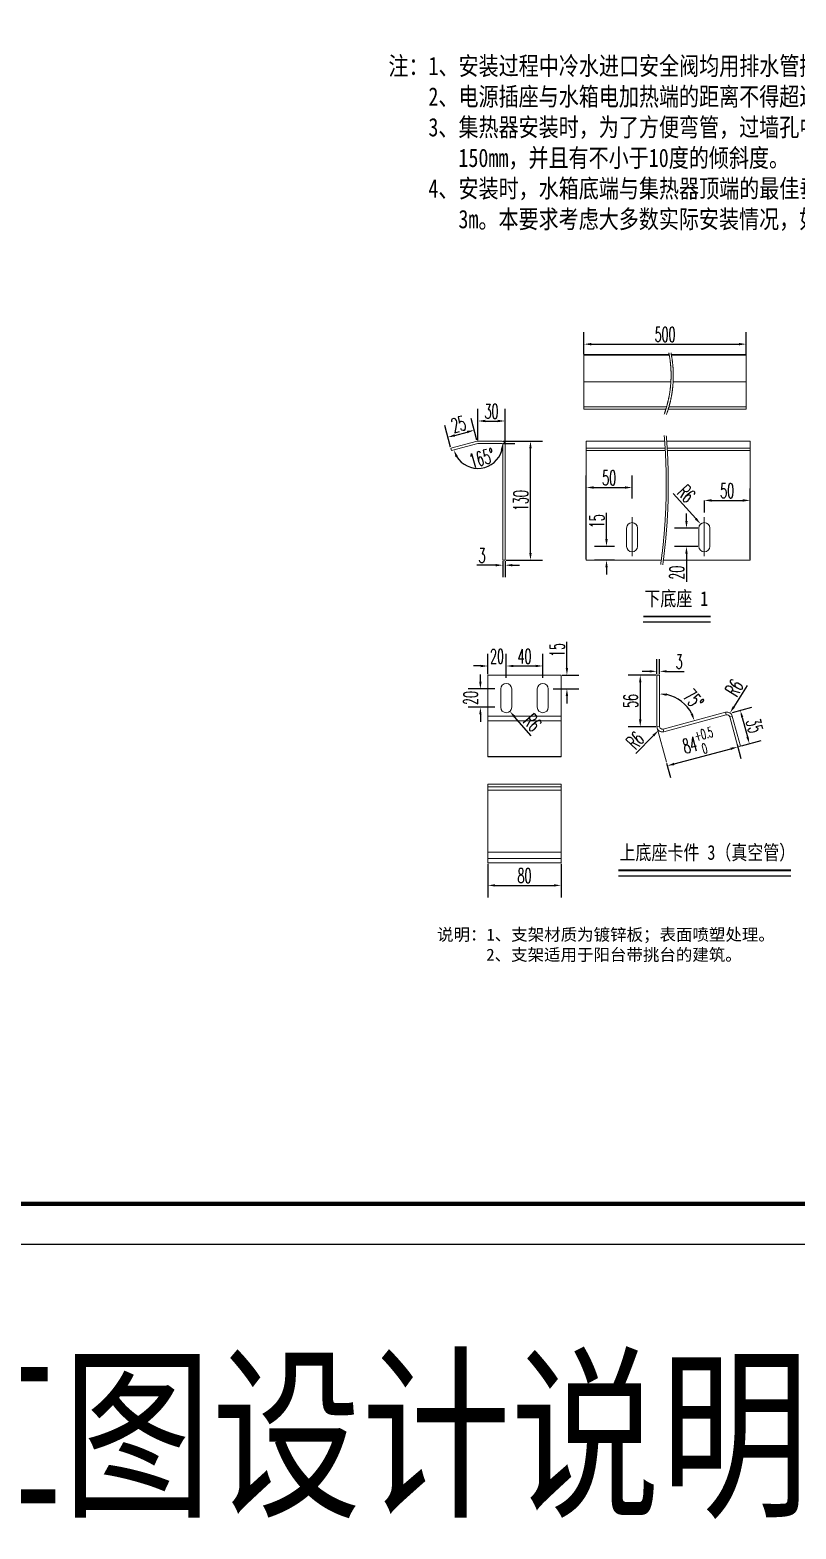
# Model space of a CAD drawing. Extents: x 27938 to 650306, y -92720 to 1524912.
# Drawn here: x 297210 to 316044, y 867280 to 904131 of the extents above; entities that cross this region are included whole.
import ezdxf

# ---------------------------------------------------------------- set-up
doc = ezdxf.new("R2010")
doc.units = 0
doc.header["$LTSCALE"] = 1000
doc.header["$MEASUREMENT"] = 0
doc.linetypes.add('ACISOWELD', pattern=[3, 2, -1])
doc.linetypes.add('CENTER2', pattern=[1.125, 0.75, -0.125, 0.125, -0.125])
for name, color, linetype in [('TWT_TEXT', 7, 'Continuous'), ('图框', 140, 'Continuous'), ('实线层', 7, 'Continuous'), ('导图字', 7, 'Continuous'), ('底图', 7, 'Continuous')]:
    doc.layers.add(name, color=color, linetype=linetype)
doc.layers.add('yichutu', color=7, linetype='Continuous', true_color=0xffffff, plot=False)
doc.layers.add('文字层', color=7, linetype='Continuous', lineweight=9)
doc.styles.add('_TWT_DIM', font='', dxfattribs={"width": 0.8, "height": 3.5})
doc.styles.add('DIM_FONT', font='SIMPLEX.shx', dxfattribs={"width": 0.56})
doc.styles.get("Standard").update_dxf_attribs({"font": 'gbenor.shx', "bigfont": 'gbcbig.shx'})
doc.styles.add('黑体', font='simhei.ttf')
doc.styles.get('_TWT_DIM').set_extended_font_data('FangSong_GB2312')
doc.dimstyles.new('副本 (2) jifenbiaozhu14', dxfattribs={"dimtxt": 39.6, "dimasz": 19.8, "dimexe": 33, "dimexo": 3, "dimgap": 6.599999999999999, "dimtad": 1, "dimdec": 0, "dimlfac": 0.4, "dimzin": 0, "dimdsep": 46, "dimtxsty": 'DIM_FONT', "dimcen": 0, "dimadec": 0, "dimazin": 0, "dimtfac": 1, "dimtdec": 0, "dimtofl": 0, "dimtmove": 0, "dimatfit": 3, "dimfxl": 1, "dimtolj": 1, "dimtzin": 0, "dimarcsym": 2})

# ---------------------------------------------------------------- blocks, each defined once
blk = doc.blocks.new('TK')
at = {"layer": '图框'}
blk.add_lwpolyline([(465375.0184975343, 548713.6539831527), (549475.0184975343, 548713.6539831527), (549475.0184975343, 489313.6539831527), (465375.0184975343, 489313.6539831527)], close=True, dxfattribs=at)
blk.add_lwpolyline([(465375.0184975343, 548713.6539831527), (549475.0184975343, 548713.6539831527), (549475.0184975343, 489313.6539831527), (465375.0184975343, 489313.6539831527)], close=True, dxfattribs=at)
at = {"layer": '图框', "const_width": 100}
blk.add_lwpolyline([(548475.0184975343, 490313.6539831527), (548475.0184975343, 547713.6539831527), (467875.0184975343, 547713.6539831527), (467875.0184975343, 490313.6539831527)], close=True, dxfattribs=at)
blk = doc.blocks.new('yct-841-594-84100-59399.9999999999-100-1000.0')
at = {"layer": 'yichutu', "color": 7, "true_color": 0xffffff}
blk.add_lwpolyline([(0, 0), (0, 59399.99999999994), (84100, 59399.99999999994), (84100, 0)], close=True, dxfattribs=at)
blk = doc.blocks.new('*D1267')
at = {"layer": 'Defpoints', "color": 0, "ltscale": 3}
for p in [(210.4804630843137, 829.5001309376094), (160.4804630843137, 804.4624579032534), (210.4804630843137, 793.8856045665452)]:
    blk.add_point(p, dxfattribs=at)
at = {"layer": '实线层', "color": 0, "lineweight": -2, "ltscale": 3}
for p, q in [((160.4804630843137, 807.4624579032534), (160.4804630843137, 862.5001309376094)), ((210.4804630843137, 796.8856045665452), (210.4804630843137, 862.5001309376094)), ((140.6804630843137, 829.5001309376094), (120.8804630843137, 829.5001309376094)), ((230.2804630843137, 829.5001309376094), (250.0804630843137, 829.5001309376094))]:
    blk.add_line(p, q, dxfattribs=at)
at = {"layer": '实线层', "color": 0, "ltscale": 3}
for points in [[(140.6804630843137, 832.8001309376093), (140.6804630843137, 826.2001309376094), (160.4804630843137, 829.5001309376094)], [(230.2804630843137, 832.8001309376093), (230.2804630843137, 826.2001309376094), (210.4804630843137, 829.5001309376094)]]:
    blk.add_solid(points, dxfattribs=at)
at = {"layer": '实线层', "color": 0, "lineweight": 0, "ltscale": 3, "insert": (185.4804630843137, 855.9001309376093), "char_height": 39.6, "attachment_point": 5, "style": 'DIM_FONT'}
blk.add_mtext('\\A1;20', dxfattribs=at)
blk = doc.blocks.new('*D1268')
at = {"layer": 'Defpoints', "color": 0, "ltscale": 3}
for p in [(310.4804630843137, 829.5001309376094), (210.4804630843137, 793.8856045665452), (310.4804630843137, 793.8856045665452)]:
    blk.add_point(p, dxfattribs=at)
at = {"layer": '实线层', "color": 0, "lineweight": -2, "ltscale": 3}
for p, q in [((210.4804630843137, 796.8856045665452), (210.4804630843137, 862.5001309376094)), ((310.4804630843137, 796.8856045665452), (310.4804630843137, 862.5001309376094)), ((230.2804630843137, 829.5001309376094), (290.6804630843137, 829.5001309376094))]:
    blk.add_line(p, q, dxfattribs=at)
at = {"layer": '实线层', "color": 0, "ltscale": 3}
for points in [[(230.2804630843137, 832.8001309376093), (230.2804630843137, 826.2001309376094), (210.4804630843137, 829.5001309376094)], [(290.6804630843137, 832.8001309376093), (290.6804630843137, 826.2001309376094), (310.4804630843137, 829.5001309376094)]]:
    blk.add_solid(points, dxfattribs=at)
at = {"layer": '实线层', "color": 0, "lineweight": 0, "ltscale": 3, "insert": (260.4804630843137, 855.9001309376093), "char_height": 39.6, "attachment_point": 5, "style": 'DIM_FONT'}
blk.add_mtext('\\A1;40', dxfattribs=at)
blk = doc.blocks.new('*D1269')
at = {"layer": 'Defpoints', "color": 0, "ltscale": 3}
for p in [(629.4006928696907, 804.4624579032534), (671.0072537057712, 743.9661015020287), (809.8017539864086, 703.0788624904235), (629.4006928696908, 663.7241865772521), (638.8212787292576, 657.2647822237341)]:
    blk.add_point(p, dxfattribs=at)
at = {"layer": '实线层', "color": 0, "lineweight": -2, "ltscale": 3}
blk.add_arc((629.4006928696908, 654.7405438504326), 98.44951011988206, 26.54274054402643, 78.45725945598811, dxfattribs=at)
at = {"layer": '实线层', "color": 0, "ltscale": 3}
for points in [[(648.7684830416807, 747.9157100439317), (649.4321734949946, 754.482255176814), (629.4006928696908, 753.1900539703146)], [(720.5592591106692, 699.9045228076309), (714.3882393066964, 697.5639001171968), (724.4956172799855, 680.2211520504954)]]:
    blk.add_solid(points, dxfattribs=at)
at = {"layer": '实线层', "color": 0, "lineweight": 0, "ltscale": 3, "insert": (722.130088755423, 738.3387454808607), "char_height": 39.6, "attachment_point": 5, "rotation": 312.03556348052405, "style": 'DIM_FONT'}
blk.add_mtext('\\A1;75°', dxfattribs=at)
blk = doc.blocks.new('*D1270')
at = {"layer": 'Defpoints', "color": 0, "ltscale": 3}
for p in [(160.4804630843137, 292.16313686996), (360.4804630843137, 292.16313686996), (360.4804630843137, 230.2341072603012)]:
    blk.add_point(p, dxfattribs=at)
at = {"layer": '实线层', "color": 0, "lineweight": -2, "ltscale": 3}
for p, q in [((160.4804630843137, 289.16313686996), (160.4804630843137, 197.2341072603012)), ((360.4804630843137, 289.16313686996), (360.4804630843137, 197.2341072603012)), ((180.2804630843137, 230.2341072603012), (340.6804630843137, 230.2341072603012))]:
    blk.add_line(p, q, dxfattribs=at)
at = {"layer": '实线层', "color": 0, "ltscale": 3}
for points in [[(180.2804630843137, 233.5341072603013), (180.2804630843137, 226.9341072603012), (160.4804630843137, 230.2341072603012)], [(340.6804630843137, 233.5341072603013), (340.6804630843137, 226.9341072603012), (360.4804630843137, 230.2341072603012)]]:
    blk.add_solid(points, dxfattribs=at)
at = {"layer": '实线层', "color": 0, "lineweight": 0, "ltscale": 3, "insert": (260.4804630843137, 256.6341072603012), "char_height": 39.6, "attachment_point": 5, "style": 'DIM_FONT'}
blk.add_mtext('\\A1;80', dxfattribs=at)
blk = doc.blocks.new('*D1271')
at = {"layer": 'Defpoints', "color": 0, "ltscale": 3}
for p in [(621.9006928696908, 804.4624579032534), (576.6627554861043, 663.7241865772521), (621.9006928696908, 663.7241865772521)]:
    blk.add_point(p, dxfattribs=at)
at = {"layer": '实线层', "color": 0, "lineweight": -2, "ltscale": 3}
for p, q in [((618.9006928696908, 804.4624579032534), (543.6627554861044, 804.4624579032534)), ((576.6627554861044, 784.6624579032534), (576.6627554861043, 683.5241865772521)), ((618.9006928696908, 663.7241865772521), (543.6627554861043, 663.7241865772521))]:
    blk.add_line(p, q, dxfattribs=at)
at = {"layer": '实线层', "color": 0, "ltscale": 3}
for points in [[(573.3627554861044, 784.6624579032534), (579.9627554861044, 784.6624579032534), (576.6627554861044, 804.4624579032534)], [(573.3627554861043, 683.5241865772521), (579.9627554861042, 683.5241865772521), (576.6627554861043, 663.7241865772521)]]:
    blk.add_solid(points, dxfattribs=at)
at = {"layer": '实线层', "color": 0, "lineweight": 0, "ltscale": 3, "insert": (550.2627554861042, 734.0933222402529), "char_height": 39.6, "attachment_point": 5, "rotation": 90, "style": 'DIM_FONT'}
blk.add_mtext('\\A1;56', dxfattribs=at)
blk = doc.blocks.new('*D1272')
at = {"layer": 'Defpoints', "color": 0, "ltscale": 3}
for p in [(621.9006928696908, 804.4624579032534), (629.4006928696908, 814.9136129232356), (629.4006928696908, 804.4624579032534)]:
    blk.add_point(p, dxfattribs=at)
at = {"layer": '实线层', "color": 0, "lineweight": -2, "ltscale": 3}
for p, q in [((621.9006928696908, 807.4624579032534), (621.9006928696908, 847.9136129232356)), ((629.4006928696908, 807.4624579032534), (629.4006928696908, 847.9136129232356)), ((602.1006928696909, 814.9136129232356), (582.3006928696908, 814.9136129232356)), ((649.2006928696908, 814.9136129232356), (696.9846928696909, 814.9136129232356))]:
    blk.add_line(p, q, dxfattribs=at)
at = {"layer": '实线层', "color": 0, "ltscale": 3}
for points in [[(602.1006928696909, 818.2136129232356), (602.1006928696909, 811.6136129232357), (621.9006928696908, 814.9136129232356)], [(649.2006928696908, 818.2136129232356), (649.2006928696908, 811.6136129232357), (629.4006928696908, 814.9136129232356)]]:
    blk.add_solid(points, dxfattribs=at)
at = {"layer": '实线层', "color": 0, "lineweight": 0, "ltscale": 3, "insert": (682.9926928696908, 841.3136129232356), "char_height": 39.6, "attachment_point": 5, "style": 'DIM_FONT'}
blk.add_mtext('\\A1;3', dxfattribs=at)
blk = doc.blocks.new('*D1273')
at = {"layer": 'Defpoints', "color": 0, "ltscale": 3}
for p in [(821.6927916060813, 701.273030418095), (813.6840396630723, 688.5899750961253)]:
    blk.add_point(p, dxfattribs=at)
at = {"layer": '实线层', "color": 0, "lineweight": -2, "ltscale": 3}
blk.add_line((869.0533470978594, 776.2755463726295), (832.2643441712103, 718.0146634436608), dxfattribs=at)
at = {"layer": '实线层', "color": 0, "ltscale": 3}
blk.add_solid([(829.4740720002826, 719.7765888711823), (835.0546163421379, 716.2527380161392), (821.6927916060813, 701.273030418095)], dxfattribs=at)
at = {"layer": '实线层', "color": 0, "lineweight": 0, "ltscale": 3, "insert": (833.6224445496784, 769.6113248411001), "char_height": 39.6, "attachment_point": 5, "rotation": 57.729519014448066, "style": 'DIM_FONT'}
blk.add_mtext('\\A1;R6', dxfattribs=at)
blk = doc.blocks.new('*D1274')
at = {"layer": 'Defpoints', "color": 0, "ltscale": 3}
for p in [(636.8801358910277, 664.5092259209487), (626.4288006261922, 653.7495980838285)]:
    blk.add_point(p, dxfattribs=at)
at = {"layer": '实线层', "color": 0, "lineweight": -2, "ltscale": 3}
blk.add_line((564.6237844056166, 590.1214629078357), (612.6330380769566, 639.5468893391873), dxfattribs=at)
at = {"layer": '实线层', "color": 0, "ltscale": 3}
blk.add_solid([(610.2659199528497, 641.8461830973932), (615.0001562010634, 637.2475955809814), (626.4288006261922, 653.7495980838285)], dxfattribs=at)
at = {"layer": '实线层', "color": 0, "lineweight": 0, "ltscale": 3, "insert": (562.7935849738138, 626.1271718168383), "char_height": 39.6, "attachment_point": 5, "rotation": 45.83271181345244, "style": 'DIM_FONT'}
blk.add_mtext('\\A1;R6', dxfattribs=at)
blk = doc.blocks.new('*D1275')
at = {"layer": 'Defpoints', "color": 0, "ltscale": 3}
for p in [(360.4804630843137, 804.4624579032534), (335.8634290457849, 766.9624579032534), (376.3163841837232, 766.9624579032534)]:
    blk.add_point(p, dxfattribs=at)
at = {"layer": '实线层', "color": 0, "lineweight": -2, "ltscale": 3}
for p, q in [((376.3163841837232, 824.2624579032533), (376.3163841837232, 895.7310293318562)), ((363.4804630843137, 804.4624579032534), (409.3163841837232, 804.4624579032534)), ((338.8634290457849, 766.9624579032534), (409.3163841837232, 766.9624579032534)), ((376.3163841837232, 747.1624579032534), (376.3163841837232, 727.3624579032534))]:
    blk.add_line(p, q, dxfattribs=at)
at = {"layer": '实线层', "color": 0, "ltscale": 3}
for points in [[(373.0163841837232, 824.2624579032533), (379.6163841837233, 824.2624579032533), (376.3163841837232, 804.4624579032534)], [(373.0163841837232, 747.1624579032534), (379.6163841837233, 747.1624579032534), (376.3163841837232, 766.9624579032534)]]:
    blk.add_solid(points, dxfattribs=at)
at = {"layer": '实线层', "color": 0, "lineweight": 0, "ltscale": 3, "insert": (349.9163841837232, 873.2910293318564), "char_height": 39.6, "attachment_point": 5, "rotation": 90, "style": 'DIM_FONT'}
blk.add_mtext('\\A1;15', dxfattribs=at)
blk = doc.blocks.new('*D1276')
at = {"layer": 'Defpoints', "color": 0, "ltscale": 3}
for p in [(840.3235187644751, 618.1478603904835), (842.9281021938192, 608.4274226996234), (647.9263293680415, 566.595188865671)]:
    blk.add_point(p, dxfattribs=at)
at = {"layer": '实线层', "color": 0, "lineweight": -2, "ltscale": 3}
for p, q in [((841.099975899783, 615.2500829116163), (851.4691306822054, 576.551870432085)), ((669.6562441579086, 561.9993682678428), (823.8027708332962, 603.3028056065916)), ((648.7027865033493, 563.6974113868039), (659.0719412857718, 524.9991989072726))]:
    blk.add_line(p, q, dxfattribs=at)
at = {"layer": '实线层', "color": 0, "ltscale": 3}
for points in [[(822.9486679844575, 606.4903608333454), (824.6568736821348, 600.1152503798378), (842.9281021938192, 608.4274226996234)], [(668.80214130907, 565.1869234945966), (670.5103470067472, 558.8118130410888), (650.5309127973856, 556.874751174811)]]:
    blk.add_solid(points, dxfattribs=at)
at = {"layer": '实线层', "color": 0, "lineweight": 0, "ltscale": 3, "insert": (736.6510938793065, 620.2642386129125), "char_height": 39.6, "attachment_point": 5, "rotation": 15.000000000005658, "style": 'DIM_FONT'}
blk.add_mtext('\\A1;84{\\H0.7x;\\S+0.5^  0;}', dxfattribs=at)
blk = doc.blocks.new('*D1277')
at = {"layer": 'Defpoints', "color": 0, "ltscale": 3}
for p in [(182.5817874148634, 766.9624579032534), (139.9651895093411, 716.9624579032534), (182.5817874148634, 716.9624579032534)]:
    blk.add_point(p, dxfattribs=at)
at = {"layer": '实线层', "color": 0, "lineweight": -2, "ltscale": 3}
for p, q in [((139.9651895093411, 786.7624579032533), (139.9651895093411, 806.5624579032534)), ((179.5817874148634, 766.9624579032534), (106.9651895093411, 766.9624579032534)), ((179.5817874148634, 716.9624579032534), (106.9651895093411, 716.9624579032534)), ((139.9651895093411, 697.1624579032534), (139.9651895093411, 677.3624579032534))]:
    blk.add_line(p, q, dxfattribs=at)
at = {"layer": '实线层', "color": 0, "ltscale": 3}
for points in [[(136.6651895093411, 786.7624579032533), (143.2651895093412, 786.7624579032533), (139.9651895093411, 766.9624579032534)], [(136.6651895093411, 697.1624579032534), (143.2651895093411, 697.1624579032534), (139.9651895093411, 716.9624579032534)]]:
    blk.add_solid(points, dxfattribs=at)
at = {"layer": '实线层', "color": 0, "lineweight": 0, "ltscale": 3, "insert": (113.565189509341, 741.9624579032534), "char_height": 39.6, "attachment_point": 5, "rotation": 90, "style": 'DIM_FONT'}
blk.add_mtext('\\A1;20', dxfattribs=at)
blk = doc.blocks.new('*D1278')
at = {"layer": 'Defpoints', "color": 0, "ltscale": 3}
for p in [(210.4804630843136, 716.9624579032607), (220.3646787183825, 705.67962664058)]:
    blk.add_point(p, dxfattribs=at)
at = {"layer": '实线层', "color": 0, "lineweight": -2, "ltscale": 3}
blk.add_line((278.8159762916358, 638.9574756860206), (233.4118433552694, 690.7862893739373), dxfattribs=at)
at = {"layer": '实线层', "color": 0, "ltscale": 3}
blk.add_solid([(235.8940662330432, 692.9608168134183), (230.9296204774957, 688.6117619344561), (220.3646787183825, 705.67962664058)], dxfattribs=at)
at = {"layer": '实线层', "color": 0, "lineweight": 0, "ltscale": 3, "insert": (282.4952751640863, 674.8214334125067), "char_height": 39.6, "attachment_point": 5, "rotation": 311.2196683916362, "style": 'DIM_FONT'}
blk.add_mtext('\\A1;R6', dxfattribs=at)
blk = doc.blocks.new('*D1261')
at = {"layer": 'Defpoints', "color": 0, "ltscale": 3}
for p in [(825.4150221035962, 701.5695736582858), (874.8013203524653, 617.0543191514719), (850.1725458910369, 610.3685655380833)]:
    blk.add_point(p, dxfattribs=at)
at = {"layer": '实线层', "color": 0, "lineweight": -2, "ltscale": 3}
for p, q in [((828.3102421352975, 702.3555132030575), (881.8912169137379, 716.9006622641637)), ((855.2309975605183, 689.1468750624463), (869.6141193569717, 636.1627713606999)), ((853.0677659227381, 611.154505082855), (906.6487407011786, 625.6996541439612))]:
    blk.add_line(p, q, dxfattribs=at)
at = {"layer": '实线层', "color": 0, "ltscale": 3}
for points in [[(858.4157395953896, 690.0114085616952), (852.046255525647, 688.2823415631974), (850.0437965650246, 708.2553272716743)], [(872.798861391843, 637.0273048599488), (866.4293773221004, 635.298237861451), (874.8013203524653, 617.0543191514719)]]:
    blk.add_solid(points, dxfattribs=at)
at = {"layer": '实线层', "color": 0, "lineweight": 0, "ltscale": 3, "insert": (888.8306129448613, 666.1447502317684), "char_height": 39.6, "attachment_point": 5, "rotation": 285.1875718246692, "style": 'DIM_FONT'}
blk.add_mtext('\\A1;35', dxfattribs=at)
blk = doc.blocks.new('*D1298')
at = {"layer": 'Defpoints', "color": 0, "ltscale": 3}
for p in [(123.0167020936878, 1473.606688491627), (131.118145855391, 1443.371688758139), (59.18619121426309, 1424.097579602152)]:
    blk.add_point(p, dxfattribs=at)
at = {"layer": '实线层', "color": 0, "lineweight": -2, "ltscale": 3}
for p, q in [((58.4097340789591, 1426.99535708102), (42.543718964216, 1486.208131603189)), ((130.341688720087, 1446.269466237007), (114.4756736053439, 1505.482240759176)), ((70.21007881308975, 1459.457196428646), (103.8913707331579, 1468.48207139862))]:
    blk.add_line(p, q, dxfattribs=at)
at = {"layer": '实线层', "color": 0, "ltscale": 3}
for points in [[(69.35597596425538, 1462.644751655401), (71.06418166192412, 1456.269641201891), (51.0847474525599, 1454.332579335639)], [(103.0372678843236, 1471.669626625375), (104.7454735819923, 1465.294516171865), (123.0167020936878, 1473.606688491627)]]:
    blk.add_solid(points, dxfattribs=at)
at = {"layer": '实线层', "color": 0, "lineweight": 0, "ltscale": 3, "insert": (80.21790198229411, 1489.470075727631), "char_height": 39.6, "attachment_point": 5, "rotation": 14.9999999999294, "style": 'DIM_FONT'}
blk.add_mtext('\\A1;25', dxfattribs=at)
blk = doc.blocks.new('*D1299')
at = {"layer": 'Defpoints', "color": 0, "ltscale": 3}
for p in [(207.3967797856458, 1498.656636540662), (133.3164418439992, 1443.669837778085), (207.3967797856458, 1434.919837778085)]:
    blk.add_point(p, dxfattribs=at)
at = {"layer": '实线层', "color": 0, "lineweight": -2, "ltscale": 3}
for p, q in [((133.3164418439992, 1446.669837778085), (133.3164418439992, 1531.656636540662)), ((207.3967797856458, 1437.919837778085), (207.3967797856458, 1531.656636540662)), ((153.1164418439992, 1498.656636540662), (187.5967797856458, 1498.656636540662))]:
    blk.add_line(p, q, dxfattribs=at)
at = {"layer": '实线层', "color": 0, "ltscale": 3}
for points in [[(153.1164418439992, 1501.956636540662), (153.1164418439992, 1495.356636540662), (133.3164418439992, 1498.656636540662)], [(187.5967797856458, 1501.956636540662), (187.5967797856458, 1495.356636540662), (207.3967797856458, 1498.656636540662)]]:
    blk.add_solid(points, dxfattribs=at)
at = {"layer": '实线层', "color": 0, "lineweight": 0, "ltscale": 3, "insert": (170.3566108148225, 1525.056636540662), "char_height": 39.6, "attachment_point": 5, "style": 'DIM_FONT'}
blk.add_mtext('\\A1;30', dxfattribs=at)
blk = doc.blocks.new('*D1263')
at = {"layer": 'Defpoints', "color": 0, "ltscale": 3}
for p in [(198.6467797856458, 1443.669837778085), (276.7802658893779, 1443.669837778085), (207.3967797856458, 1118.669837778085)]:
    blk.add_point(p, dxfattribs=at)
at = {"layer": '实线层', "color": 0, "lineweight": -2, "ltscale": 3}
for p, q in [((201.6467797856458, 1443.669837778085), (309.7802658893779, 1443.669837778085)), ((276.7802658893778, 1138.469837778085), (276.7802658893779, 1423.869837778085)), ((210.3967797856458, 1118.669837778085), (309.7802658893778, 1118.669837778085))]:
    blk.add_line(p, q, dxfattribs=at)
at = {"layer": '实线层', "color": 0, "ltscale": 3}
for points in [[(273.4802658893779, 1423.869837778085), (280.0802658893779, 1423.869837778085), (276.7802658893779, 1443.669837778085)], [(273.4802658893778, 1138.469837778085), (280.0802658893778, 1138.469837778085), (276.7802658893778, 1118.669837778085)]]:
    blk.add_solid(points, dxfattribs=at)
at = {"layer": '实线层', "color": 0, "lineweight": 0, "ltscale": 3, "insert": (250.3802658893777, 1281.169837778085), "char_height": 39.6, "attachment_point": 5, "rotation": 90, "style": 'DIM_FONT'}
blk.add_mtext('\\A1;130', dxfattribs=at)
blk = doc.blocks.new('*D1264')
at = {"layer": 'Defpoints', "color": 0, "ltscale": 3}
for p in [(702.9137404603099, 1206.169837778085), (736.6025451496389, 1206.169837778085), (736.6025451496389, 1156.169837778085)]:
    blk.add_point(p, dxfattribs=at)
at = {"layer": '实线层', "color": 0, "lineweight": -2, "ltscale": 3}
for p, q in [((702.9137404603099, 1225.969837778085), (702.9137404603099, 1245.769837778085)), ((733.6025451496389, 1206.169837778085), (669.9137404603099, 1206.169837778085)), ((733.6025451496389, 1156.169837778085), (669.9137404603099, 1156.169837778085)), ((702.9137404603099, 1136.369837778085), (702.9137404603099, 1059.772123492406))]:
    blk.add_line(p, q, dxfattribs=at)
at = {"layer": '实线层', "color": 0, "ltscale": 3}
for points in [[(699.6137404603099, 1225.969837778085), (706.2137404603099, 1225.969837778085), (702.9137404603099, 1206.169837778085)], [(699.6137404603099, 1136.369837778085), (706.2137404603099, 1136.369837778085), (702.9137404603099, 1156.169837778085)]]:
    blk.add_solid(points, dxfattribs=at)
at = {"layer": '实线层', "color": 0, "lineweight": 0, "ltscale": 3, "insert": (676.5137404603098, 1084.324123492406), "char_height": 39.6, "attachment_point": 5, "rotation": 90, "style": 'DIM_FONT'}
blk.add_mtext('\\A1;20', dxfattribs=at)
blk = doc.blocks.new('*D1300')
at = {"layer": 'Defpoints', "color": 0, "ltscale": 3}
for p in [(509.3619119117648, 1156.169837778085), (484.4820585011186, 1118.669837778085), (509.3619119117648, 1118.669837778085)]:
    blk.add_point(p, dxfattribs=at)
at = {"layer": '实线层', "color": 0, "lineweight": -2, "ltscale": 3}
for p, q in [((484.4820585011187, 1175.969837778085), (484.4820585011187, 1247.438409206688)), ((506.3619119117648, 1156.169837778085), (451.4820585011187, 1156.169837778085)), ((506.3619119117648, 1118.669837778085), (451.4820585011186, 1118.669837778085)), ((484.4820585011186, 1098.869837778085), (484.4820585011186, 1079.069837778085))]:
    blk.add_line(p, q, dxfattribs=at)
at = {"layer": '实线层', "color": 0, "ltscale": 3}
for points in [[(481.1820585011187, 1175.969837778085), (487.7820585011187, 1175.969837778085), (484.4820585011187, 1156.169837778085)], [(481.1820585011186, 1098.869837778085), (487.7820585011186, 1098.869837778085), (484.4820585011186, 1118.669837778085)]]:
    blk.add_solid(points, dxfattribs=at)
at = {"layer": '实线层', "color": 0, "lineweight": 0, "ltscale": 3, "insert": (458.0820585011185, 1224.998409206688), "char_height": 39.6, "attachment_point": 5, "rotation": 90, "style": 'DIM_FONT'}
blk.add_mtext('\\A1;15', dxfattribs=at)
blk = doc.blocks.new('*D1301')
at = {"layer": 'Defpoints', "color": 0, "ltscale": 3}
for p in [(554.3688878344983, 1316.997506796382), (554.3688878344983, 1284.360936259094), (429.3688878344983, 1118.669837778085)]:
    blk.add_point(p, dxfattribs=at)
at = {"layer": '实线层', "color": 0, "lineweight": -2, "ltscale": 3}
for p, q in [((429.3688878344983, 1121.669837778085), (429.3688878344983, 1349.997506796382)), ((449.1688878344983, 1316.997506796382), (534.5688878344984, 1316.997506796382)), ((554.3688878344983, 1287.360936259094), (554.3688878344983, 1349.997506796382))]:
    blk.add_line(p, q, dxfattribs=at)
at = {"layer": '实线层', "color": 0, "ltscale": 3}
for points in [[(449.1688878344983, 1320.297506796382), (449.1688878344983, 1313.697506796382), (429.3688878344983, 1316.997506796382)], [(534.5688878344984, 1320.297506796382), (534.5688878344984, 1313.697506796382), (554.3688878344983, 1316.997506796382)]]:
    blk.add_solid(points, dxfattribs=at)
at = {"layer": '实线层', "color": 0, "lineweight": 0, "ltscale": 3, "insert": (491.8688878344983, 1343.397506796382), "char_height": 39.6, "attachment_point": 5, "style": 'DIM_FONT'}
blk.add_mtext('\\A1;50', dxfattribs=at)
blk = doc.blocks.new('*D1302')
at = {"layer": 'Defpoints', "color": 0, "ltscale": 3}
for p in [(751.6025451496389, 1284.360936259094), (876.6025451496389, 1281.757147232944), (876.6025451496389, 1118.669837778085)]:
    blk.add_point(p, dxfattribs=at)
at = {"layer": '实线层', "color": 0, "lineweight": -2, "ltscale": 3}
for p, q in [((876.6025451496389, 1121.669837778085), (876.6025451496389, 1314.757147232944)), ((751.6025451496389, 1281.360936259094), (751.6025451496389, 1248.757147232944)), ((771.4025451496389, 1281.757147232944), (856.802545149639, 1281.757147232944))]:
    blk.add_line(p, q, dxfattribs=at)
at = {"layer": '实线层', "color": 0, "ltscale": 3}
for points in [[(771.4025451496389, 1285.057147232944), (771.4025451496389, 1278.457147232944), (751.6025451496389, 1281.757147232944)], [(856.802545149639, 1285.057147232944), (856.802545149639, 1278.457147232944), (876.6025451496389, 1281.757147232944)]]:
    blk.add_solid(points, dxfattribs=at)
at = {"layer": '实线层', "color": 0, "lineweight": 0, "ltscale": 3, "insert": (814.1025451496389, 1308.157147232944), "char_height": 39.6, "attachment_point": 5, "style": 'DIM_FONT'}
blk.add_mtext('\\A1;50', dxfattribs=at)
blk = doc.blocks.new('*D1303')
at = {"layer": 'Defpoints', "color": 0, "ltscale": 3}
for p in [(201.1467797856458, 1118.669837778085), (207.3967797856458, 1118.669837778085), (207.3967797856458, 1104.813214769936)]:
    blk.add_point(p, dxfattribs=at)
at = {"layer": '实线层', "color": 0, "lineweight": -2, "ltscale": 3}
for p, q in [((201.1467797856458, 1115.669837778085), (201.1467797856458, 1071.813214769936)), ((207.3967797856458, 1115.669837778085), (207.3967797856458, 1071.813214769936)), ((181.3467797856458, 1104.813214769936), (130.3947797854036, 1104.813214769936)), ((227.1967797856458, 1104.813214769936), (246.9967797856458, 1104.813214769936))]:
    blk.add_line(p, q, dxfattribs=at)
at = {"layer": '实线层', "color": 0, "ltscale": 3}
for points in [[(181.3467797856458, 1108.113214769936), (181.3467797856458, 1101.513214769936), (201.1467797856458, 1104.813214769936)], [(227.1967797856458, 1108.113214769936), (227.1967797856458, 1101.513214769936), (207.3967797856458, 1104.813214769936)]]:
    blk.add_solid(points, dxfattribs=at)
at = {"layer": '实线层', "color": 0, "lineweight": 0, "ltscale": 3, "insert": (144.3867797854036, 1131.213214769936), "char_height": 39.6, "attachment_point": 5, "style": 'DIM_FONT'}
blk.add_mtext('\\A1;3', dxfattribs=at)
blk = doc.blocks.new('*D1265')
at = {"layer": 'Defpoints', "color": 0, "ltscale": 3}
for p in [(866.1463766442757, 1708.598474444472), (422.7978035207052, 1678.679869410291), (866.1463766442757, 1678.679869410291)]:
    blk.add_point(p, dxfattribs=at)
at = {"layer": '实线层', "color": 0, "lineweight": -2, "ltscale": 3}
for p, q in [((422.7978035207052, 1681.679869410291), (422.7978035207052, 1741.598474444472)), ((866.1463766442757, 1681.679869410291), (866.1463766442757, 1741.598474444472)), ((442.5978035207052, 1708.598474444472), (846.3463766442758, 1708.598474444472))]:
    blk.add_line(p, q, dxfattribs=at)
at = {"layer": '实线层', "color": 0, "ltscale": 3}
for points in [[(442.5978035207052, 1711.898474444472), (442.5978035207052, 1705.298474444472), (422.7978035207052, 1708.598474444472)], [(846.3463766442758, 1711.898474444472), (846.3463766442758, 1705.298474444472), (866.1463766442757, 1708.598474444472)]]:
    blk.add_solid(points, dxfattribs=at)
at = {"layer": '实线层', "color": 0, "lineweight": 0, "ltscale": 3, "insert": (644.4720900824905, 1734.998474444472), "char_height": 39.6, "attachment_point": 5, "style": 'DIM_FONT'}
blk.add_mtext('\\A1;500', dxfattribs=at)
blk = doc.blocks.new('*D1304')
at = {"layer": 'Defpoints', "color": 0, "ltscale": 3}
for p in [(132.7357648871985, 1437.334652343765), (133.3828124997818, 1437.419837778085), (198.6467797856458, 1437.419837778085), (60.8038102460705, 1418.060543187836), (109.7582514591004, 1373.416170434471)]:
    blk.add_point(p, dxfattribs=at)
at = {"layer": '实线层', "color": 0, "lineweight": -2, "ltscale": 3}
blk.add_line((201.6467797856458, 1437.419837778085), (234.1649614001971, 1437.419837778085), dxfattribs=at)
blk.add_arc((133.0536812561477, 1437.419837778085), 68.11128014404942, 211.7151381123219, 343.2848618875644, dxfattribs=at)
at = {"layer": '实线层', "color": 0, "ltscale": 3}
for points in [[(195.0220691992628, 1418.30976516159), (201.5519788154738, 1417.350452697314), (201.1649614001971, 1437.419837778085)], [(72.0837456690873, 1400.305636445496), (78.14286567476506, 1402.922326101683), (67.26323670336552, 1419.791341290622)]]:
    blk.add_solid(points, dxfattribs=at)
at = {"layer": '实线层', "color": 0, "lineweight": 0, "ltscale": 3, "insert": (144.3142022667863, 1397.257273644002), "char_height": 39.6, "attachment_point": 5, "rotation": 15.662091810234392, "style": 'DIM_FONT'}
blk.add_mtext('\\A1;165°', dxfattribs=at)
blk = doc.blocks.new('*D1305')
at = {"layer": 'Defpoints', "color": 0, "ltscale": 3}
for p in [(741.5617956074565, 1217.31359606039), (751.6025451496389, 1206.169837778092)]:
    blk.add_point(p, dxfattribs=at)
at = {"layer": '实线层', "color": 0, "lineweight": -2, "ltscale": 3}
blk.add_line((666.6103874797636, 1300.498658249618), (728.3080062124569, 1232.023356992268), dxfattribs=at)
at = {"layer": '实线层', "color": 0, "ltscale": 3}
blk.add_solid([(730.7596330344365, 1234.232321891435), (725.8563793904774, 1229.814392093102), (741.5617956074565, 1217.31359606039)], dxfattribs=at)
at = {"layer": '实线层', "color": 0, "lineweight": 0, "ltscale": 3, "insert": (702.6581009054001, 1299.930273887422), "char_height": 39.6, "attachment_point": 5, "rotation": 312.0194856442466, "style": 'DIM_FONT'}
blk.add_mtext('\\A1;R6', dxfattribs=at)
blk = doc.blocks.new('A$C58C7770C')
at = {"linetype": 'Continuous', "lineweight": 0}
for p, q in [((422.7978035207052, 1679.979317477846), (422.7978035207052, 1531.172728613543)), ((422.7978035207052, 1679.979317477846), (655.7416007581778, 1679.979317477846)), ((661.6043153945502, 1679.979317477846), (866.1463766442757, 1679.979317477846)), ((866.1463766442757, 1679.979317477846), (866.1463766442757, 1531.172728613543)), ((422.7978035207052, 1678.679869410291), (655.9773818901886, 1678.679869410291)), ((661.8454392065905, 1678.679869410291), (866.1463766442757, 1678.679869410291)), ((422.7978035207052, 1605.253066555073), (660.2958008335117, 1605.253066555073)), ((666.4547747690376, 1605.253066555073), (866.1463766442757, 1605.253066555073)), ((422.7978035207052, 1537.422728613543), (648.5923697147664, 1537.422728613543)), ((422.7978035207052, 1531.172728613543), (646.7113689554535, 1531.172728613543)), ((653.1769761988107, 1531.172728613543), (866.1463766442757, 1531.172728613543)), ((655.0301785669435, 1537.422728613543), (866.1463766442757, 1537.422728613543)), ((131.118145855391, 1443.371688758139), (59.18619121426309, 1424.097579602152)), ((132.7357648871985, 1437.334652343765), (60.8038102460705, 1418.060543187836)), ((133.3828124997817, 1443.669837778085), (198.6467797856458, 1443.669837778085)), ((133.3828124997817, 1437.419837778085), (198.6467797856458, 1437.419837778085)), ((201.1467797856458, 1118.669837778085), (201.1467797856458, 1434.919837778085)), ((207.3967797856458, 1118.669837778085), (207.3967797856458, 1434.919837778085)), ((429.3688878344983, 1443.669837778085), (643.3200908610743, 1443.669837778085)), ((429.3688878344983, 1118.669837778085), (429.3688878344983, 1443.669837778085)), ((648.922452860992, 1443.669837778085), (876.6025451496389, 1443.669837778085)), ((876.6025451496389, 1118.669837778085), (876.6025451496389, 1443.669837778085)), ((59.18619121426309, 1424.097579602152), (60.8038102460705, 1418.060543187836)), ((429.3688878344983, 1424.097579602152), (644.6549026791618, 1424.097579602152)), ((429.3688878344983, 1417.823705617397), (645.0313294485823, 1417.823705617397)), ((650.2660642215196, 1424.097579602152), (876.6025451496389, 1424.097579602152)), ((650.6453071874712, 1417.823705617397), (876.6025451496389, 1417.823705617397)), ((539.3688878344983, 1156.169837778085), (539.3688878344983, 1206.169837778085)), ((569.3688878344983, 1156.169837778085), (569.3688878344983, 1206.169837778085)), ((736.6025451496389, 1156.169837778085), (736.6025451496389, 1206.169837778085)), ((766.6025451496389, 1156.169837778085), (766.6025451496389, 1206.169837778085)), ((201.1467797856458, 1118.669837778085), (207.3967797856458, 1118.669837778085)), ((429.3688878344983, 1118.669837778085), (634.0855771564093, 1118.669837778085)), ((639.8339772182662, 1118.669837778085), (876.6025451496389, 1118.669837778085)), ((160.4804630843137, 804.4624579032534), (160.4804630843137, 679.65959504497)), ((160.4804630843137, 804.4624579032534), (360.4804630843137, 804.4624579032534)), ((360.4804630843137, 804.4624579032534), (360.4804630843137, 679.65959504497)), ((621.9006928696908, 804.4624579032534), (629.4006928696908, 804.4624579032534)), ((621.9006928696908, 804.4624579032534), (621.9006928696908, 663.7241865772521)), ((629.4006928696908, 804.4624579032534), (629.4006928696908, 663.7241865772521)), ((195.4804630843137, 766.9624579032534), (195.4804630843137, 716.9624579032534)), ((225.4804630843137, 766.9624579032534), (225.4804630843137, 716.9624579032534)), ((295.4804630843137, 766.9624579032534), (295.4804630843137, 716.9624579032534)), ((325.4804630843137, 766.9624579032534), (325.4804630843137, 716.9624579032534)), ((638.8212787292578, 657.2647822237341), (809.8017539864086, 703.0788624904235)), ((811.742896824624, 695.8344187932671), (809.8017539864086, 703.0788624904235)), ((360.4804630843137, 692.7835349673405), (160.4804630843137, 692.7835349673405)), ((160.4804630843137, 679.8711314817192), (160.4804630843137, 582.5744057163247)), ((160.4804630843137, 679.8711314817192), (360.4804630843137, 679.8711314817192)), ((360.4804630843137, 679.8711314817192), (360.4804630843137, 582.5744057163247)), ((621.9006928696908, 663.7241865772521), (629.3904143802501, 664.1167062491295)), ((640.7624215674732, 650.0203385265777), (638.8212787292578, 657.2647822237341)), ((640.7624215674732, 650.0203385265777), (811.742896824624, 695.8344187932671)), ((828.1729270573851, 692.472260772658), (820.9284833602287, 690.5311179343844)), ((820.9284833602287, 690.5311179343844), (842.9281021938805, 608.4274226998095)), ((828.1729270573851, 692.472260772658), (850.1725458910369, 610.3685655380832)), ((160.4804630843137, 582.5744057163247), (360.4804630843137, 582.5744057163247)), ((160.4804630843137, 582.5744057163247), (160.4804630843137, 581.5306074591354)), ((160.4804630843137, 581.5306074591354), (360.4804630843137, 581.5306074591354)), ((360.4804630843137, 582.5744057163247), (360.4804630843137, 581.5306074591354)), ((850.1725458910369, 610.3685655380832), (842.9281021938805, 608.4274226998095)), ((160.4804630843137, 506.6827203705907), (160.4804630843137, 499.1827203705907)), ((160.4804630843137, 506.6827203705907), (360.4804630843137, 506.6827203705907)), ((160.4804630843137, 499.1827203705907), (360.4804630843137, 499.1827203705907)), ((160.4804630843137, 499.1827203705907), (160.4804630843137, 490.6389221134013)), ((360.4804630843137, 506.6827203705907), (360.4804630843137, 499.1827203705907)), ((360.4804630843137, 499.1827203705907), (360.4804630843137, 490.6389221134013)), ((160.4804630843137, 490.6389221134013), (360.4804630843137, 490.6389221134013)), ((160.4804630843137, 490.6389221134013), (160.4804630843137, 320.9344679971109)), ((360.4804630843137, 490.6389221134013), (360.4804630843137, 320.9344679971109)), ((160.4804630843137, 320.9344679971109), (360.4804630843137, 320.9344679971109)), ((160.4804630843137, 320.9344679971109), (160.4804630843137, 303.9928504515556)), ((160.4804630843137, 303.9928504515556), (360.4804630843137, 303.9928504515556)), ((160.4804630843137, 303.9928504515556), (160.4804630843137, 292.16313686996)), ((160.4804630843137, 292.16313686996), (360.4804630843137, 292.16313686996)), ((360.4804630843137, 320.9344679971109), (360.4804630843137, 303.9928504515556)), ((360.4804630843137, 303.9928504515556), (360.4804630843137, 292.16313686996))]:
    blk.add_line(p, q, dxfattribs=at)
at = {"linetype": 'CENTER2', "lineweight": 0}
for p, q in [((554.3688878344983, 1129.246691114909), (554.3688878344983, 1235.814905059291)), ((751.6025451496389, 1129.246691114909), (751.6025451496389, 1235.814905059291))]:
    blk.add_line(p, q, dxfattribs=at)
at = {"color": 1, "linetype": 'ACISOWELD', "lineweight": 0}
for centre, radius, start, end in [((350.0970281318441, 1623.849869772326), 310.7557234800965, 340.0114523337885, 11.26351689322791), ((356.1855070279125, 1622.634124378965), 310.7557234800965, 340.0114523337885, 11.49216433866073), ((-938.2419337441534, 1325.97697030002), 1585.93507077959, 352.0627956907475, 4.812339544286258), ((-932.5867237043421, 1325.268937578716), 1585.93507077959, 352.0627956907475, 4.812339544286258)]:
    blk.add_arc(centre, radius, start, end, dxfattribs=at)
at = {"linetype": 'Continuous', "lineweight": 0}
for centre, radius, start, end in [((133.3828124997817, 1434.919837778085), 8.75, 90, 104.9999999934023), ((133.3828124997817, 1434.919837778085), 2.5, 90, 104.9999999934023), ((198.6467797856458, 1434.919837778085), 8.75, 0, 90), ((198.6467797856458, 1434.919837778085), 2.5, 0, 90), ((554.3688878344983, 1206.169837778085), 15, 0, 180), ((751.6025451496389, 1206.169837778085), 15, 0, 180), ((554.3688878344983, 1156.169837778085), 15, 180, 0), ((751.6025451496389, 1156.169837778085), 15, 180, 0), ((210.4804630843137, 766.9624579032534), 15, 0, 180), ((310.4804630843137, 766.9624579032534), 15, 0, 180), ((210.4804630843137, 716.9624579032534), 15, 180, 0), ((310.4804630843137, 716.9624579032534), 15, 180, 0), ((813.6840396630723, 688.5899750961107), 15.00000000000008, 15.00000000065048, 104.9999999934023), ((813.6840396630723, 688.5899750961107), 7.500000000000191, 15.00000000065048, 104.9999999934023), ((636.8801358910423, 664.5092259209487), 15, 182.9999999992798, 284.9999999934023), ((636.8801358910423, 664.5092259209487), 7.499999999999998, 182.9999999992798, 284.9999999934023)]:
    blk.add_arc(centre, radius, start, end, dxfattribs=at)
at = {"layer": '实线层', "lineweight": 0, "ltscale": 3}
blk.add_line((621.9006928696908, 663.7241865772521), (647.9263293680415, 566.5951888656709), dxfattribs=at)
at = {"layer": '实线层', "color": 7, "const_width": 5}
for points in [[(584.7509989990067, 964.807334348734), (768.8581545592897, 964.807334348734)], [(516.9255484589521, 271.3391652712598), (988.3165847552154, 271.3391652712598)]]:
    blk.add_lwpolyline(points, dxfattribs=at)
at = {"layer": '文字层', "color": 7, "linetype": 'ByBlock', "lineweight": -2}
for points in [[(584.7509989990067, 949.807334348734), (768.8581545592897, 949.807334348734)], [(516.9255484589521, 256.3391652712598), (988.3165847552154, 256.3391652712598)]]:
    blk.add_lwpolyline(points, dxfattribs=at)
at = {"layer": '文字层', "color": 7, "lineweight": -2, "char_height": 40, "width": 514.106123781763, "attachment_point": 1, "style": '_TWT_DIM'}
for s, insert in [('{\\fSimSun|b0|i0|c134|p2;下底座 1}', (587.8626462281827, 1033.727962882665)), ('{\\fSimSun|b0|i0|c134|p2;上底座卡件 3（真空管）}', (520.0371956881281, 340.2597938051913))]:
    blk.add_mtext(s, dxfattribs=dict(at, insert=insert))
at = {"layer": '文字层', "color": 7, "insert": (21.62631365867855, 112.3995984547655), "char_height": 33, "width": 2331.923694295511, "attachment_point": 1}
blk.add_mtext('{\\fSimSun|b0|i0|c134|p2;说明：1、支架材质为镀锌板；表面喷塑处理。\\P      2、支架适用于阳台带挑台的建筑。}', dxfattribs=at)
at = {"layer": '实线层', "lineweight": 0, "ltscale": 3}
dim = blk.add_linear_dim(base=(866.1463766442757, 1708.598474444472), p1=(422.7978035207052, 1678.679869410291), p2=(866.1463766442757, 1678.679869410291), text='500', dimstyle='副本 (2) jifenbiaozhu14', dxfattribs=at)
dim.commit()
dim.dimension.update_dxf_attribs({"geometry": '*D1265', "text_midpoint": (644.4720900824905, 1734.998474444472)})
for base, p1, p2, angle, text, picture, middle in [((123.0167020936878, 1473.606688491627), (59.18619121426309, 1424.097579602152), (131.118145855391, 1443.371688758139), 14.999999999929075, '25', '*D1298', (87.05072477296926, 1463.969633913591)), ((874.8013203524653, 617.0543191514719), (825.4150221035961, 701.5695736582857), (850.1725458910369, 610.3685655380832), 285.1875718246692, '35', '*D1261', (863.3526766658905, 659.2284822377769))]:
    dim = blk.add_linear_dim(base=base, p1=p1, p2=p2, angle=angle, text=text, dimstyle='副本 (2) jifenbiaozhu14', dxfattribs=at)
    dim.commit()
    dim.dimension.update_dxf_attribs({"geometry": picture, "text_midpoint": middle, "dimtype": 129})
for base, p1, p2, angle, picture, middle in [((207.3967797856458, 1498.656636540662), (133.3164418439992, 1443.669837778085), (207.3967797856458, 1434.919837778085), 180, '*D1299', (170.3566108148225, 1498.656636540662)), ((484.4820585011186, 1118.669837778085), (509.3619119117648, 1156.169837778085), (509.3619119117648, 1118.669837778085), 90, '*D1300', (484.4820585011184, 1224.998409206688)), ((702.9137404603099, 1206.169837778085), (736.6025451496389, 1156.169837778085), (736.6025451496389, 1206.169837778085), 90, '*D1264', (702.9137404603098, 1084.324123492406)), ((207.3967797856458, 1104.813214769936), (201.1467797856458, 1118.669837778085), (207.3967797856458, 1118.669837778085), 180, '*D1303', (144.3867797854036, 1104.813214769936)), ((376.3163841837232, 766.9624579032534), (360.4804630843137, 804.4624579032534), (335.8634290457849, 766.9624579032534), 90, '*D1275', (376.3163841837231, 873.2910293318564))]:
    dim = blk.add_linear_dim(base=base, p1=p1, p2=p2, angle=angle, dimstyle='副本 (2) jifenbiaozhu14', dxfattribs=at)
    dim.commit()
    dim.dimension.update_dxf_attribs({"geometry": picture, "text_midpoint": middle, "dimtype": 128})
for base, line1, line2, picture, middle in [((109.7582514591004, 1373.416170434471), ((133.3828124997817, 1437.419837778085), (198.6467797856458, 1437.419837778085)), ((132.7357648871985, 1437.334652343765), (60.8038102460705, 1418.060543187836)), '*D1304', (151.4412372955413, 1371.837490566664)), ((671.0072537057712, 743.9661015020287), ((638.8212787292578, 657.2647822237341), (809.8017539864086, 703.0788624904235)), ((629.4006928696908, 804.4624579032534), (629.4006928696908, 663.7241865772521)), '*D1269', (702.5220338336803, 720.6615233522025))]:
    dim = blk.add_angular_dim_2l(base=base, line1=line1, line2=line2, dimstyle='副本 (2) jifenbiaozhu14', dxfattribs=at)
    dim.commit()
    dim.dimension.update_dxf_attribs({"geometry": picture, "text_midpoint": middle, "dimtype": 130})
for base, p1, p2, angle, picture, middle in [((276.7802658893779, 1443.669837778085), (207.3967797856458, 1118.669837778085), (198.6467797856458, 1443.669837778085), 90, '*D1263', (250.3802658893777, 1281.169837778085)), ((554.3688878344983, 1316.997506796382), (429.3688878344983, 1118.669837778085), (554.3688878344983, 1284.360936259094), 180, '*D1301', (491.8688878344983, 1343.397506796382)), ((876.6025451496389, 1281.757147232944), (751.6025451496389, 1284.360936259094), (876.6025451496389, 1118.669837778085), 180, '*D1302', (814.1025451496389, 1308.157147232944)), ((139.9651895093411, 716.9624579032534), (182.5817874148634, 766.9624579032534), (182.5817874148634, 716.9624579032534), 90, '*D1277', (113.565189509341, 741.9624579032534)), ((576.6627554861043, 663.7241865772521), (621.9006928696908, 804.4624579032534), (621.9006928696908, 663.7241865772521), 90, '*D1271', (550.2627554861042, 734.0933222402529))]:
    dim = blk.add_linear_dim(base=base, p1=p1, p2=p2, angle=angle, dimstyle='副本 (2) jifenbiaozhu14', dxfattribs=at)
    dim.commit()
    dim.dimension.update_dxf_attribs({"geometry": picture, "text_midpoint": middle})
dim = blk.add_radius_dim(center=(751.6025451496389, 1206.169837778085), mpoint=(741.5617956074565, 1217.313596060383), dimstyle='副本 (2) jifenbiaozhu14', dxfattribs=at)
dim.commit()
dim.dimension.update_dxf_attribs({"geometry": '*D1305', "text_midpoint": (683.045086329563, 1282.258554694082), "dimtype": 132, "insert": (0, -7.275957614183426e-12)})
dim = blk.add_linear_dim(base=(210.4804630843137, 829.5001309376094), p1=(160.4804630843137, 804.4624579032534), p2=(210.4804630843137, 793.8856045665452), dimstyle='副本 (2) jifenbiaozhu14', dxfattribs=at)
dim.commit()
dim.dimension.update_dxf_attribs({"geometry": '*D1267', "text_midpoint": (185.4804630843137, 829.5001309376094), "dimtype": 128})
for base, p1, p2, picture, middle in [((310.4804630843137, 829.5001309376094), (210.4804630843137, 793.8856045665452), (310.4804630843137, 793.8856045665452), '*D1268', (260.4804630843137, 855.9001309376093)), ((629.4006928696908, 814.9136129232356), (621.9006928696908, 804.4624579032534), (629.4006928696908, 804.4624579032534), '*D1272', (682.9926928696908, 841.3136129232356)), ((360.4804630843137, 230.2341072603012), (160.4804630843137, 292.16313686996), (360.4804630843137, 292.16313686996), '*D1270', (260.4804630843137, 256.6341072603012))]:
    dim = blk.add_linear_dim(base=base, p1=p1, p2=p2, dimstyle='副本 (2) jifenbiaozhu14', dxfattribs=at)
    dim.commit()
    dim.dimension.update_dxf_attribs({"geometry": picture, "text_midpoint": middle})
for center, mpoint, picture, middle, set_off in [((813.6840396630723, 688.5899750961107), (821.6927916060813, 701.2730304180805), '*D1273', (833.6224445496784, 769.6113248410855), (0, -1.455191522836685e-11)), ((210.4804630843137, 716.9624579032534), (220.3646787183826, 705.6796266405727), '*D1278', (282.4952751640864, 674.8214334124995), (5.684341886080801e-14, -7.275957614183426e-12)), ((636.8801358910423, 664.5092259209487), (626.4288006262068, 653.7495980838285), '*D1274', (562.7935849738284, 626.1271718168383), (1.455191522836685e-11, 0))]:
    dim = blk.add_radius_dim(center=center, mpoint=mpoint, dimstyle='副本 (2) jifenbiaozhu14', dxfattribs=at)
    dim.commit()
    dim.dimension.update_dxf_attribs({"geometry": picture, "text_midpoint": middle, "insert": set_off})
dim = blk.add_aligned_dim(p1=(647.9263293680415, 566.5951888656709), p2=(840.323518764475, 618.1478603904834), distance=-10.063337604508032, text='84{\\H0.7x;\\S+0.5^  0;}', dimstyle='副本 (2) jifenbiaozhu14', dxfattribs=at)
dim.commit()
dim.dimension.update_dxf_attribs({"geometry": '*D1276', "text_midpoint": (736.6510938793065, 620.2642386129125)})

msp = doc.modelspace()

# ---------------------------------------------------------------- block references
msp.add_blockref('TK', (-205160.9056858413, 384960.0413320892))
at = {"layer": 'yichutu'}
msp.add_blockref('yct-841-594-84100-59399.9999999999-100-1000.0', (260214.1128116931, 874273.695315242), dxfattribs=at)
at = {"layer": '底图', "xscale": 9, "yscale": 9, "zscale": 9}
msp.add_blockref('A$C58C7770C', (307023.8423741361, 881030.0830120333), dxfattribs=at)

# ---------------------------------------------------------------- texts
at = {"layer": 'TWT_TEXT', "color": 0, "insert": (306022.5502903967, 903473.2194644145), "char_height": 451.7212071161448, "width": 21434.51311110714, "attachment_point": 1, "style": '_TWT_DIM'}
msp.add_mtext('{\\fSimSun|b0|i0|c134|p2;注：1、安装过程中冷水进口安全阀均用排水管接至地漏。\\P    2、电源插座与水箱电加热端的距离不得超过1.5米。\\P    3、集热器安装时，为了方便弯管，过墙孔中心距集热器出口端的垂直距离不得少于\\P       150mm，并且有不小于10度的倾斜度。\\P\\pi-158.36,l158.36;    4、\\C256;安装时，水箱底端与集热器顶端的最佳垂直距离为\\fSimSun|b0|i0|c0|p2;0.5\\fSimSun|b0|i0|c134|p2;～\\fSimSun|b0|i0|c0|p2;1\\fSimSun|b0|i0|c134|p2;米；单向管路不宜超过\\P       3m。本要求考虑大多数实际安装情况，如有特殊情况，水箱与集热器间距越小越好。\\fSimSun|b0|i0|c0|p2;\\P\\pi0,l0;\\fSimSun|b0|i0|c134|p2;\\C0;\\P\\C7;   }', dxfattribs=at)
at = {"layer": '导图字', "color": 1, "style": '黑体', "width": 0.8}
msp.add_text('水施_04_给水排水施工图设计说明（三）_A1', height=3364.725738396624, dxfattribs=at).set_placement((261315.1128116931, 867925.3319045379))

doc.saveas('drawing.dxf')
